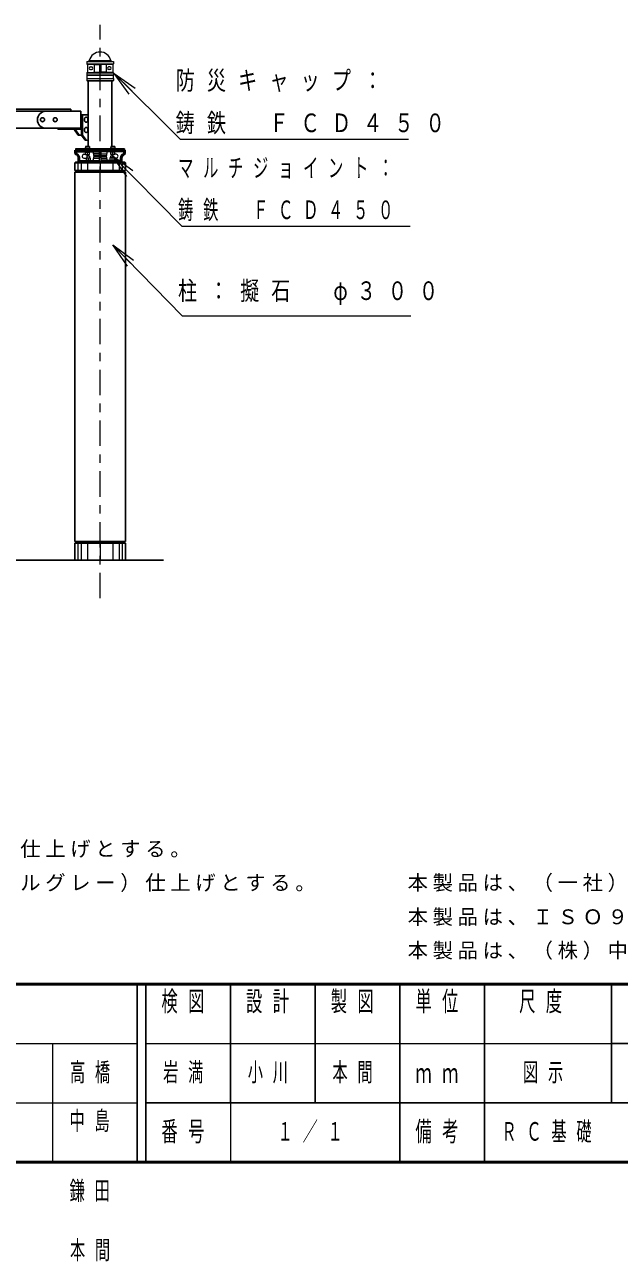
# Model space of a CAD drawing. Units: millimetres on the paper, scale 1:50. Extents: x -365 to 10, y -38 to 257.
# Drawn here: x -251.8 to -181.6, y -11.7 to 134.3 of the extents above; entities that cross this region are included whole.
import ezdxf

# ---------------------------------------------------------------- set-up
doc = ezdxf.new("R2010")
doc.units = ezdxf.units.MM
doc.linetypes.add('USER2', pattern=[6, 3, -1, 1, -1])
doc.layers.add('LY_1', color=7, linetype='Continuous', lineweight=13)
doc.layers.add('LY_2', color=7, linetype='Continuous', lineweight=13)
doc.styles.add('ＭＳ ゴシック', font='')
doc.styles.get('ＭＳ ゴシック').set_extended_font_data('MS Gothic')

msp = doc.modelspace()

# ---------------------------------------------------------------- linework, layer by layer
at = {"layer": 'LY_1', "linetype": 'USER2'}
msp.add_line((-242.891, 66.582), (-242.891, 134.321), dxfattribs=at)
at = {"layer": 'LY_1'}
for p, q in [((-244.471, 129.959), (-244.451, 129.979)), ((-244.451, 129.979), (-241.331, 129.979)), ((-244.289, 129.979), (-244.171, 130.097)), ((-244.171, 130.097), (-241.611, 130.097)), ((-241.493, 129.979), (-241.611, 130.097)), ((-241.331, 129.979), (-241.311, 129.959)), ((-244.471, 129.959), (-241.311, 129.959)), ((-244.471, 129.959), (-244.471, 129.699)), ((-244.471, 129.699), (-244.451, 129.679)), ((-244.471, 129.699), (-241.311, 129.699)), ((-244.431, 128.679), (-244.471, 128.639)), ((-244.471, 128.639), (-244.471, 128.399)), ((-244.471, 128.639), (-241.311, 128.639)), ((-244.451, 129.679), (-241.331, 129.679)), ((-244.451, 129.679), (-243.629, 129.643)), ((-244.431, 128.679), (-243.629, 128.714)), ((-244.431, 128.679), (-241.351, 128.679)), ((-244.391, 129.674), (-244.391, 128.683)), ((-244.041, 129.329), (-243.901, 129.329)), ((-244.041, 129.029), (-243.901, 129.029)), ((-243.591, 129.641), (-242.961, 129.641)), ((-243.591, 129.603), (-243.591, 128.753)), ((-243.591, 128.715), (-242.961, 128.715)), ((-242.961, 129.639), (-242.961, 128.719)), ((-242.191, 129.641), (-242.821, 129.641)), ((-242.821, 129.639), (-242.821, 128.719)), ((-242.191, 128.715), (-242.821, 128.715)), ((-242.191, 129.603), (-242.191, 128.753)), ((-241.331, 129.679), (-242.153, 129.643)), ((-241.351, 128.679), (-242.153, 128.714)), ((-241.741, 129.329), (-241.881, 129.329)), ((-241.741, 129.029), (-241.881, 129.029)), ((-241.391, 129.674), (-241.391, 128.683)), ((-241.351, 128.679), (-241.311, 128.639)), ((-241.331, 129.679), (-241.311, 129.699)), ((-241.311, 129.959), (-241.311, 129.699)), ((-241.311, 128.639), (-241.311, 128.399)), ((-241.222, 128.579), (-239.101, 126.458)), ((-241.222, 128.579), (-238.747, 126.811)), ((-239.455, 126.104), (-241.222, 128.579)), ((-244.471, 128.399), (-244.451, 128.379)), ((-244.471, 128.399), (-241.311, 128.399)), ((-244.451, 127.979), (-244.471, 127.959)), ((-244.471, 127.959), (-244.471, 127.719)), ((-244.471, 127.959), (-241.311, 127.959)), ((-244.471, 127.719), (-244.431, 127.679)), ((-244.471, 127.719), (-241.311, 127.719)), ((-244.451, 128.379), (-244.451, 127.979)), ((-244.451, 128.379), (-241.331, 128.379)), ((-244.451, 127.979), (-241.331, 127.979)), ((-244.431, 127.679), (-241.351, 127.679)), ((-241.311, 127.719), (-241.351, 127.679)), ((-241.311, 128.399), (-241.331, 128.379)), ((-241.331, 128.379), (-241.331, 127.979)), ((-241.331, 127.979), (-241.311, 127.959)), ((-241.311, 127.959), (-241.311, 127.719)), ((-244.151, 119.941), (-244.631, 119.941)), ((-244.631, 119.941), (-244.631, 119.741)), ((-244.151, 119.941), (-244.151, 119.741)), ((-241.631, 119.941), (-241.631, 119.741)), ((-241.151, 119.941), (-241.631, 119.941)), ((-241.151, 119.941), (-241.151, 119.741)), ((-239.991, 119.677), (-245.791, 119.677)), ((-245.791, 119.677), (-245.791, 119.496)), ((-245.791, 119.316), (-242.981, 119.316)), ((-244.791, 119.016), (-244.631, 119.016)), ((-244.791, 118.576), (-244.531, 118.576)), ((-244.691, 119.741), (-244.691, 119.677)), ((-244.091, 119.741), (-244.691, 119.741)), ((-244.691, 119.252), (-244.691, 119.316)), ((-244.691, 119.252), (-244.091, 119.252)), ((-244.631, 118.992), (-244.631, 119.252)), ((-244.631, 118.992), (-244.151, 118.992)), ((-244.591, 118.34), (-244.591, 118.276)), ((-244.591, 118.34), (-243.991, 118.34)), ((-244.551, 118.94), (-244.551, 118.992)), ((-244.551, 118.94), (-244.231, 118.94)), ((-244.531, 118.6), (-244.531, 118.34)), ((-244.531, 118.6), (-244.051, 118.6)), ((-244.451, 118.796), (-244.451, 118.6)), ((-244.131, 118.796), (-244.451, 118.796)), ((-244.391, 118.992), (-244.391, 119.252)), ((-244.291, 118.6), (-244.291, 118.34)), ((-244.231, 118.94), (-244.231, 118.992)), ((-244.151, 118.992), (-244.151, 119.252)), ((-244.131, 118.796), (-244.131, 118.6)), ((-244.091, 119.741), (-244.091, 119.677)), ((-244.091, 119.252), (-244.091, 119.316)), ((-244.051, 118.6), (-244.051, 118.34)), ((-243.991, 118.34), (-243.991, 118.276)), ((-243.691, 119.216), (-243.691, 119.096)), ((-243.651, 119.076), (-243.691, 119.096)), ((-243.691, 118.496), (-243.651, 118.516)), ((-243.691, 118.496), (-243.691, 118.376)), ((-243.651, 119.076), (-243.651, 118.896)), ((-242.981, 119.076), (-243.651, 119.076)), ((-243.611, 118.876), (-243.651, 118.896)), ((-243.651, 118.696), (-243.611, 118.716)), ((-243.651, 118.696), (-243.651, 118.516)), ((-242.981, 118.516), (-243.651, 118.516)), ((-243.611, 118.876), (-243.611, 118.716)), ((-242.981, 118.876), (-243.611, 118.876)), ((-242.981, 118.716), (-243.611, 118.716)), ((-242.981, 119.316), (-242.981, 118.276)), ((-242.841, 118.876), (-242.941, 118.876)), ((-239.991, 119.316), (-242.801, 119.316)), ((-242.801, 119.316), (-242.801, 118.276)), ((-242.801, 119.076), (-242.131, 119.076)), ((-242.801, 118.876), (-242.171, 118.876)), ((-242.801, 118.716), (-242.171, 118.716)), ((-242.801, 118.516), (-242.131, 118.516)), ((-242.171, 118.876), (-242.131, 118.896)), ((-242.171, 118.876), (-242.171, 118.716)), ((-242.131, 118.696), (-242.171, 118.716)), ((-242.131, 119.076), (-242.091, 119.096)), ((-242.131, 119.076), (-242.131, 118.896)), ((-242.131, 118.696), (-242.131, 118.516)), ((-242.091, 118.496), (-242.131, 118.516)), ((-242.091, 119.216), (-242.091, 119.096)), ((-242.091, 118.496), (-242.091, 118.376)), ((-241.791, 118.34), (-241.191, 118.34)), ((-241.791, 118.34), (-241.791, 118.276)), ((-241.731, 118.6), (-241.731, 118.34)), ((-241.251, 118.6), (-241.731, 118.6)), ((-241.691, 119.741), (-241.691, 119.677)), ((-241.091, 119.741), (-241.691, 119.741)), ((-241.691, 119.252), (-241.691, 119.316)), ((-241.091, 119.252), (-241.691, 119.252)), ((-241.331, 118.796), (-241.651, 118.796)), ((-241.651, 118.796), (-241.651, 118.6)), ((-241.631, 118.992), (-241.631, 119.252)), ((-241.151, 118.992), (-241.631, 118.992)), ((-241.551, 118.94), (-241.551, 118.992)), ((-241.231, 118.94), (-241.551, 118.94)), ((-241.491, 118.6), (-241.491, 118.34)), ((-241.472, 118.892), (-239.368, 116.753)), ((-241.472, 118.892), (-239.012, 117.103)), ((-239.725, 116.402), (-241.472, 118.892)), ((-241.391, 118.992), (-241.391, 119.252)), ((-241.331, 118.796), (-241.331, 118.6)), ((-241.251, 118.6), (-241.251, 118.34)), ((-240.991, 118.576), (-241.251, 118.576)), ((-241.231, 118.94), (-241.231, 118.992)), ((-241.191, 118.34), (-241.191, 118.276)), ((-241.151, 118.992), (-241.151, 119.252)), ((-240.991, 119.016), (-241.151, 119.016)), ((-241.091, 119.741), (-241.091, 119.677)), ((-241.091, 119.252), (-241.091, 119.316)), ((-239.991, 119.677), (-239.991, 119.496)), ((-245.516, 117.997), (-245.516, 117.096)), ((-245.391, 118.276), (-242.981, 118.276)), ((-245.141, 117.997), (-245.141, 117.096)), ((-244.391, 117.997), (-244.391, 117.096)), ((-242.891, 117.997), (-242.891, 117.096)), ((-240.391, 118.276), (-242.801, 118.276)), ((-241.391, 117.997), (-241.391, 117.096)), ((-240.641, 117.997), (-240.641, 117.096)), ((-240.266, 117.997), (-240.266, 117.096)), ((-241.394, 108.312), (-239.29, 106.173)), ((-241.394, 108.312), (-238.933, 106.524)), ((-239.646, 105.823), (-241.394, 108.312)), ((-245.516, 73.097), (-245.516, 71.097)), ((-245.141, 73.097), (-245.141, 71.097)), ((-244.391, 73.097), (-244.391, 71.097)), ((-242.891, 73.097), (-242.891, 71.097)), ((-241.391, 73.097), (-241.391, 71.097)), ((-240.641, 73.097), (-240.641, 71.097)), ((-240.266, 73.097), (-240.266, 71.097))]:
    msp.add_line(p, q, dxfattribs=at)
at = {"layer": 'LY_1', "lineweight": 25}
for p, q in [((-244.289, 127.679), (-244.289, 119.941)), ((-241.493, 119.941), (-241.493, 127.679)), ((-275.291, 124.097), (-249.291, 124.097)), ((-275.291, 122.097), (-249.291, 122.097)), ((-316.691, 71.097), (-235.398, 71.097))]:
    msp.add_line(p, q, dxfattribs=at)
at = {"layer": 'LY_1', "color": 40, "lineweight": 25}
for p in [(-275.291, 124.357), (-246.351, 124.097)]:
    msp.add_line(p, (-246.351, 124.357), dxfattribs=at)
at = {"layer": 'LY_1', "color": 4, "lineweight": 25}
for p, q in [((-249.291, 124.097), (-245.171, 124.097)), ((-245.171, 121.977), (-245.171, 124.097)), ((-245.171, 123.697), (-244.289, 123.697)), ((-245.086, 121.297), (-245.086, 123.697)), ((-244.958, 121.297), (-244.958, 123.697)), ((-249.291, 122.097), (-245.171, 122.097)), ((-247.891, 121.977), (-247.891, 122.097)), ((-245.171, 121.977), (-247.891, 121.977)), ((-245.906, 121.897), (-245.906, 121.977)), ((-245.906, 121.897), (-245.779, 121.897)), ((-245.481, 121.297), (-245.906, 121.897)), ((-245.779, 121.897), (-245.779, 121.977)), ((-245.354, 121.297), (-245.779, 121.897)), ((-245.481, 121.297), (-244.958, 121.297)), ((-244.661, 120.697), (-245.086, 121.297)), ((-244.534, 120.697), (-244.958, 121.297)), ((-245.806, 118.097), (-245.891, 117.997)), ((-239.891, 117.997), (-245.891, 117.997)), ((-245.891, 117.996), (-245.891, 117.096)), ((-245.891, 117.096), (-239.891, 117.096)), ((-245.891, 116.896), (-239.891, 116.896)), ((-245.891, 116.896), (-245.891, 73.297)), ((-239.977, 118.096), (-245.805, 118.096)), ((-245.805, 117.096), (-245.805, 116.896)), ((-239.976, 118.098), (-239.89, 117.998)), ((-239.976, 117.096), (-239.976, 116.896)), ((-239.891, 117.996), (-239.891, 117.096)), ((-239.891, 116.896), (-239.891, 73.297)), ((-245.891, 73.297), (-239.891, 73.297)), ((-245.891, 73.097), (-239.891, 73.097)), ((-245.891, 73.097), (-245.891, 71.097)), ((-245.805, 73.297), (-245.805, 73.097)), ((-239.976, 73.297), (-239.976, 73.097)), ((-239.891, 73.097), (-239.891, 71.097))]:
    msp.add_line(p, q, dxfattribs=at)
at = {"layer": 'LY_1', "color": 4}
msp.add_line((-244.661, 120.697), (-244.289, 120.697), dxfattribs=at)
at = {"layer": 'LY_1', "color": 140, "lineweight": 50}
for p, q in [((-245.791, 119.496), (-239.991, 119.496)), ((-245.791, 119.496), (-245.791, 119.213)), ((-245.391, 118.556), (-245.391, 118.096)), ((-240.391, 118.556), (-240.391, 118.096)), ((-239.991, 119.496), (-239.991, 119.213)), ((-245.391, 118.096), (-240.391, 118.096))]:
    msp.add_line(p, q, dxfattribs=at)
at = {"layer": 'LY_1'}
for points in [[(-241.222, 128.579), (-233.452, 120.809), (-206.452, 120.809)], [(-241.472, 118.892), (-233.257, 110.539), (-206.257, 110.539)], [(-241.394, 108.312), (-233.179, 99.959), (-206.179, 99.959)]]:
    msp.add_lwpolyline(points, dxfattribs=at)
at = {"layer": 'LY_1', "color": 4, "lineweight": 25}
for points in [[(-244.534, 123.397), (-244.553, 123.395), (-244.571, 123.392), (-244.589, 123.386), (-244.607, 123.378), (-244.624, 123.368), (-244.64, 123.356), (-244.656, 123.342), (-244.67, 123.326), (-244.684, 123.309), (-244.697, 123.289), (-244.708, 123.269), (-244.718, 123.247), (-244.726, 123.223), (-244.733, 123.199), (-244.739, 123.174), (-244.743, 123.149), (-244.745, 123.123), (-244.746, 123.097), (-244.745, 123.07), (-244.743, 123.044), (-244.739, 123.019), (-244.733, 122.994), (-244.726, 122.97), (-244.718, 122.947), (-244.708, 122.924), (-244.697, 122.904), (-244.684, 122.884), (-244.67, 122.867), (-244.656, 122.851), (-244.64, 122.837), (-244.624, 122.825), (-244.607, 122.815), (-244.589, 122.807), (-244.571, 122.801), (-244.553, 122.798), (-244.534, 122.797), (-244.516, 122.798), (-244.497, 122.801), (-244.479, 122.807), (-244.461, 122.815), (-244.444, 122.825), (-244.428, 122.837), (-244.412, 122.851), (-244.398, 122.867), (-244.384, 122.884), (-244.372, 122.904), (-244.36, 122.924), (-244.35, 122.947), (-244.342, 122.97), (-244.335, 122.994), (-244.329, 123.019), (-244.325, 123.044), (-244.323, 123.07), (-244.322, 123.097), (-244.323, 123.123), (-244.325, 123.149), (-244.329, 123.174), (-244.335, 123.199), (-244.342, 123.223), (-244.35, 123.247), (-244.36, 123.269), (-244.372, 123.289), (-244.384, 123.309), (-244.398, 123.326), (-244.412, 123.342), (-244.428, 123.356), (-244.444, 123.368), (-244.461, 123.378), (-244.479, 123.386), (-244.497, 123.392), (-244.516, 123.395)], [(-244.534, 122.197), (-244.553, 122.195), (-244.571, 122.192), (-244.589, 122.186), (-244.607, 122.178), (-244.624, 122.168), (-244.64, 122.156), (-244.656, 122.142), (-244.67, 122.126), (-244.684, 122.109), (-244.697, 122.089), (-244.708, 122.069), (-244.718, 122.047), (-244.726, 122.023), (-244.733, 121.999), (-244.739, 121.974), (-244.743, 121.949), (-244.745, 121.923), (-244.746, 121.897), (-244.745, 121.87), (-244.743, 121.844), (-244.739, 121.819), (-244.733, 121.794), (-244.726, 121.77), (-244.718, 121.747), (-244.708, 121.724), (-244.697, 121.704), (-244.684, 121.684), (-244.67, 121.667), (-244.656, 121.651), (-244.64, 121.637), (-244.624, 121.625), (-244.607, 121.615), (-244.589, 121.607), (-244.571, 121.601), (-244.553, 121.598), (-244.534, 121.597), (-244.516, 121.598), (-244.497, 121.601), (-244.479, 121.607), (-244.461, 121.615), (-244.444, 121.625), (-244.428, 121.637), (-244.412, 121.651), (-244.398, 121.667), (-244.384, 121.684), (-244.372, 121.704), (-244.36, 121.724), (-244.35, 121.747), (-244.342, 121.77), (-244.335, 121.794), (-244.329, 121.819), (-244.325, 121.844), (-244.323, 121.87), (-244.322, 121.897), (-244.323, 121.923), (-244.325, 121.949), (-244.329, 121.974), (-244.335, 121.999), (-244.342, 122.023), (-244.35, 122.047), (-244.36, 122.069), (-244.372, 122.089), (-244.384, 122.109), (-244.398, 122.126), (-244.412, 122.142), (-244.428, 122.156), (-244.444, 122.168), (-244.461, 122.178), (-244.479, 122.186), (-244.497, 122.192), (-244.516, 122.195)]]:
    msp.add_lwpolyline(points, close=True, dxfattribs=at)
for centre in [(-249.691, 123.097), (-248.191, 123.097)]:
    msp.add_circle(centre, 0.24, dxfattribs=at)
at = {"layer": 'LY_1'}
for centre, radius, start, end in [((-242.891, 129.777), 1.319, 14.00253, 165.99746), ((-244.041, 129.179), 0.15, 90, 270), ((-243.901, 129.179), 0.15, 270, 90), ((-243.631, 129.603), 0.04, 0, 87.5), ((-243.631, 128.753), 0.04, 272.5, 0), ((-243.001, 129.639), 0.04, 0, 90), ((-243.001, 128.719), 0.04, 270, 0), ((-242.781, 129.639), 0.04, 90, 180), ((-242.781, 128.719), 0.04, 180, 270), ((-242.151, 129.603), 0.04, 92.5, 180), ((-242.151, 128.753), 0.04, 180, 267.5), ((-241.881, 129.179), 0.15, 90, 270), ((-241.741, 129.179), 0.15, 270, 90), ((-244.791, 118.796), 0.22, 90.00001, 267.3386), ((-244.491, 118.796), 0.22, 0.00016, 40.88696), ((-243.791, 119.216), 0.1, 0, 90), ((-243.791, 118.376), 0.1, 270, 0), ((-241.991, 119.216), 0.1, 89.99999, 180), ((-241.991, 118.376), 0.1, 179.99999, 270), ((-241.291, 118.796), 0.22, 139.11303, 179.99984), ((-240.991, 118.796), 0.22, 270, 90)]:
    msp.add_arc(centre, radius, start, end, dxfattribs=at)
at = {"layer": 'LY_1', "color": 4, "lineweight": 25}
msp.add_arc((-249.291, 123.097), 1, 90, 270, dxfattribs=at)
at = {"layer": 'LY_1', "color": 140, "lineweight": 50}
for centre, radius, start, end in [((-245.591, 119.213), 0.2, 180, 242.74229), ((-245.929, 118.556), 0.538, 0, 62.74229), ((-239.853, 118.556), 0.538, 117.25771, 179.99999), ((-240.191, 119.213), 0.2, 297.25771, 0)]:
    msp.add_arc(centre, radius, start, end, dxfattribs=at)
at = {"layer": 'LY_2', "lineweight": 50}
for p, q in [((-365, 21), (0, 21)), ((-365, 0), (0, 0))]:
    msp.add_line(p, q, dxfattribs=at)
at = {"layer": 'LY_2', "color": 211, "lineweight": 25}
for p, q in [((-238.5, 21), (-238.5, 0)), ((-237.5, 21), (-237.5, 0)), ((-227.5, 21), (-227.5, 7)), ((-217.5, 21), (-217.5, 7)), ((-207.5, 21), (-207.5, 0)), ((-197.5, 21), (-197.5, 7)), ((-182.5, 21), (-182.5, 7)), ((-182.5, 14), (-70, 14)), ((-237.5, 7), (0, 7))]:
    msp.add_line(p, q, dxfattribs=at)
at = {"layer": 'LY_2'}
for p, q in [((-365, 14), (-238.5, 14)), ((-248.5, 14), (-248.5, 0)), ((-237.5, 14), (-182.5, 14)), ((-365, 7), (-238.5, 7)), ((-227.5, 7), (-227.5, 0))]:
    msp.add_line(p, q, dxfattribs=at)
at = {"layer": 'LY_2', "lineweight": 25}
msp.add_line((-197.5, 7), (-197.5, 0), dxfattribs=at)

# ---------------------------------------------------------------- texts
at = {"layer": 'LY_1', "style": 'ＭＳ ゴシック'}
for s, insert, char_height, attachment_point in [('\\T1.64;\\W0.75;防災キャップ：', (-233.962, 127.609), 2.199, 4), ('\\T1.64;\\W0.75;鋳鉄\u3000ＦＣＤ４５０', (-233.962, 122.609), 2.199, 4), ('\\T1.64;\\W0.6;マルチジョイント：', (-233.674, 117.339), 2.199, 4), ('\\T1.64;\\W0.6;鋳鉄\u3000ＦＣＤ４５０', (-233.674, 112.339), 2.199, 4), ('\\T1.63;\\W0.75;柱：擬石\u3000φ３００', (-233.682, 102.609), 2.199, 4), ('\\T1.23;鋼材部は、電気亜鉛メッキ処理の上、ポリエステル粉体塗装（チャコールグレー）仕上げとする。', (-361.575, 35.883), 1.76, 7), ('\\T1.23;鋳鉄は、ＦＣＤ４５０とし、亜鉛溶射処理の上、ウレタン樹脂塗料塗装（チャコールグレー）仕上げとする。', (-361.575, 31.883), 1.76, 7), ('\\T1.23;本製品は、（一社）日本公園施設業協会賠償責任保険加入製品とする。', (-206.575, 31.883), 1.76, 7), ('\\T1.23;本製品は、ＩＳＯ９００１認証取得企業製品とする。', (-206.575, 27.883), 1.76, 7), ('\\T1.23;本製品は、（株）中村製作所製品同等品以上とする。', (-206.575, 23.883), 1.76, 7), ('\\T1.64;\\W0.6;高橋', (-243.5, 10.5), 2.199, 5), ('\\T1.64;\\W0.6;岩満', (-232.5, 10.5), 2.199, 5), ('\\T1.64;\\W0.6;小川', (-222.5, 10.5), 2.199, 5), ('\\T1.64;\\W0.6;本間', (-212.5, 10.5), 2.199, 5), ('\\T1.64;\\W0.6;図示', (-190, 10.5), 2.199, 5), ('\\T1.64;\\W0.6;中島', (-246.5, 6), 2.199, 1), ('\\T1.64;\\W0.6;１／１', (-217.5, 3.5), 2.199, 5), ('\\T1.64;\\W0.6;ＲＣ基礎', (-195.5, 3.5), 2.199, 4), ('\\T1.64;\\W0.6;鎌田', (-246.5, -3.5), 2.199, 4), ('\\T1.64;\\W0.6;本間', (-243.5, -10.5), 2.199, 5)]:
    msp.add_mtext(s, dxfattribs=dict(at, insert=insert, char_height=char_height, attachment_point=attachment_point))
at = {"layer": 'LY_2', "color": 4, "char_height": 2.346, "style": 'ＭＳ ゴシック'}
for s, insert, attachment_point in [('\\T1.64;\\W0.6;検図', (-232.5, 20.167), 2), ('\\T1.64;\\W0.6;設計', (-222.5, 20.167), 2), ('\\T1.64;\\W0.6;製図', (-212.5, 20.167), 2), ('\\T1.64;\\W0.6;単位', (-202.5, 20.167), 2), ('\\T1.64;\\W0.6;尺度', (-190.25, 20.167), 2), ('\\T1.64;\\W0.6;ｍｍ', (-202.5, 10.5), 5), ('\\T1.64;\\W0.6;番号', (-232.5, 3.5), 5), ('\\T1.64;\\W0.6;備考', (-202.5, 3.5), 5)]:
    msp.add_mtext(s, dxfattribs=dict(at, insert=insert, attachment_point=attachment_point))

doc.saveas('drawing.dxf')
